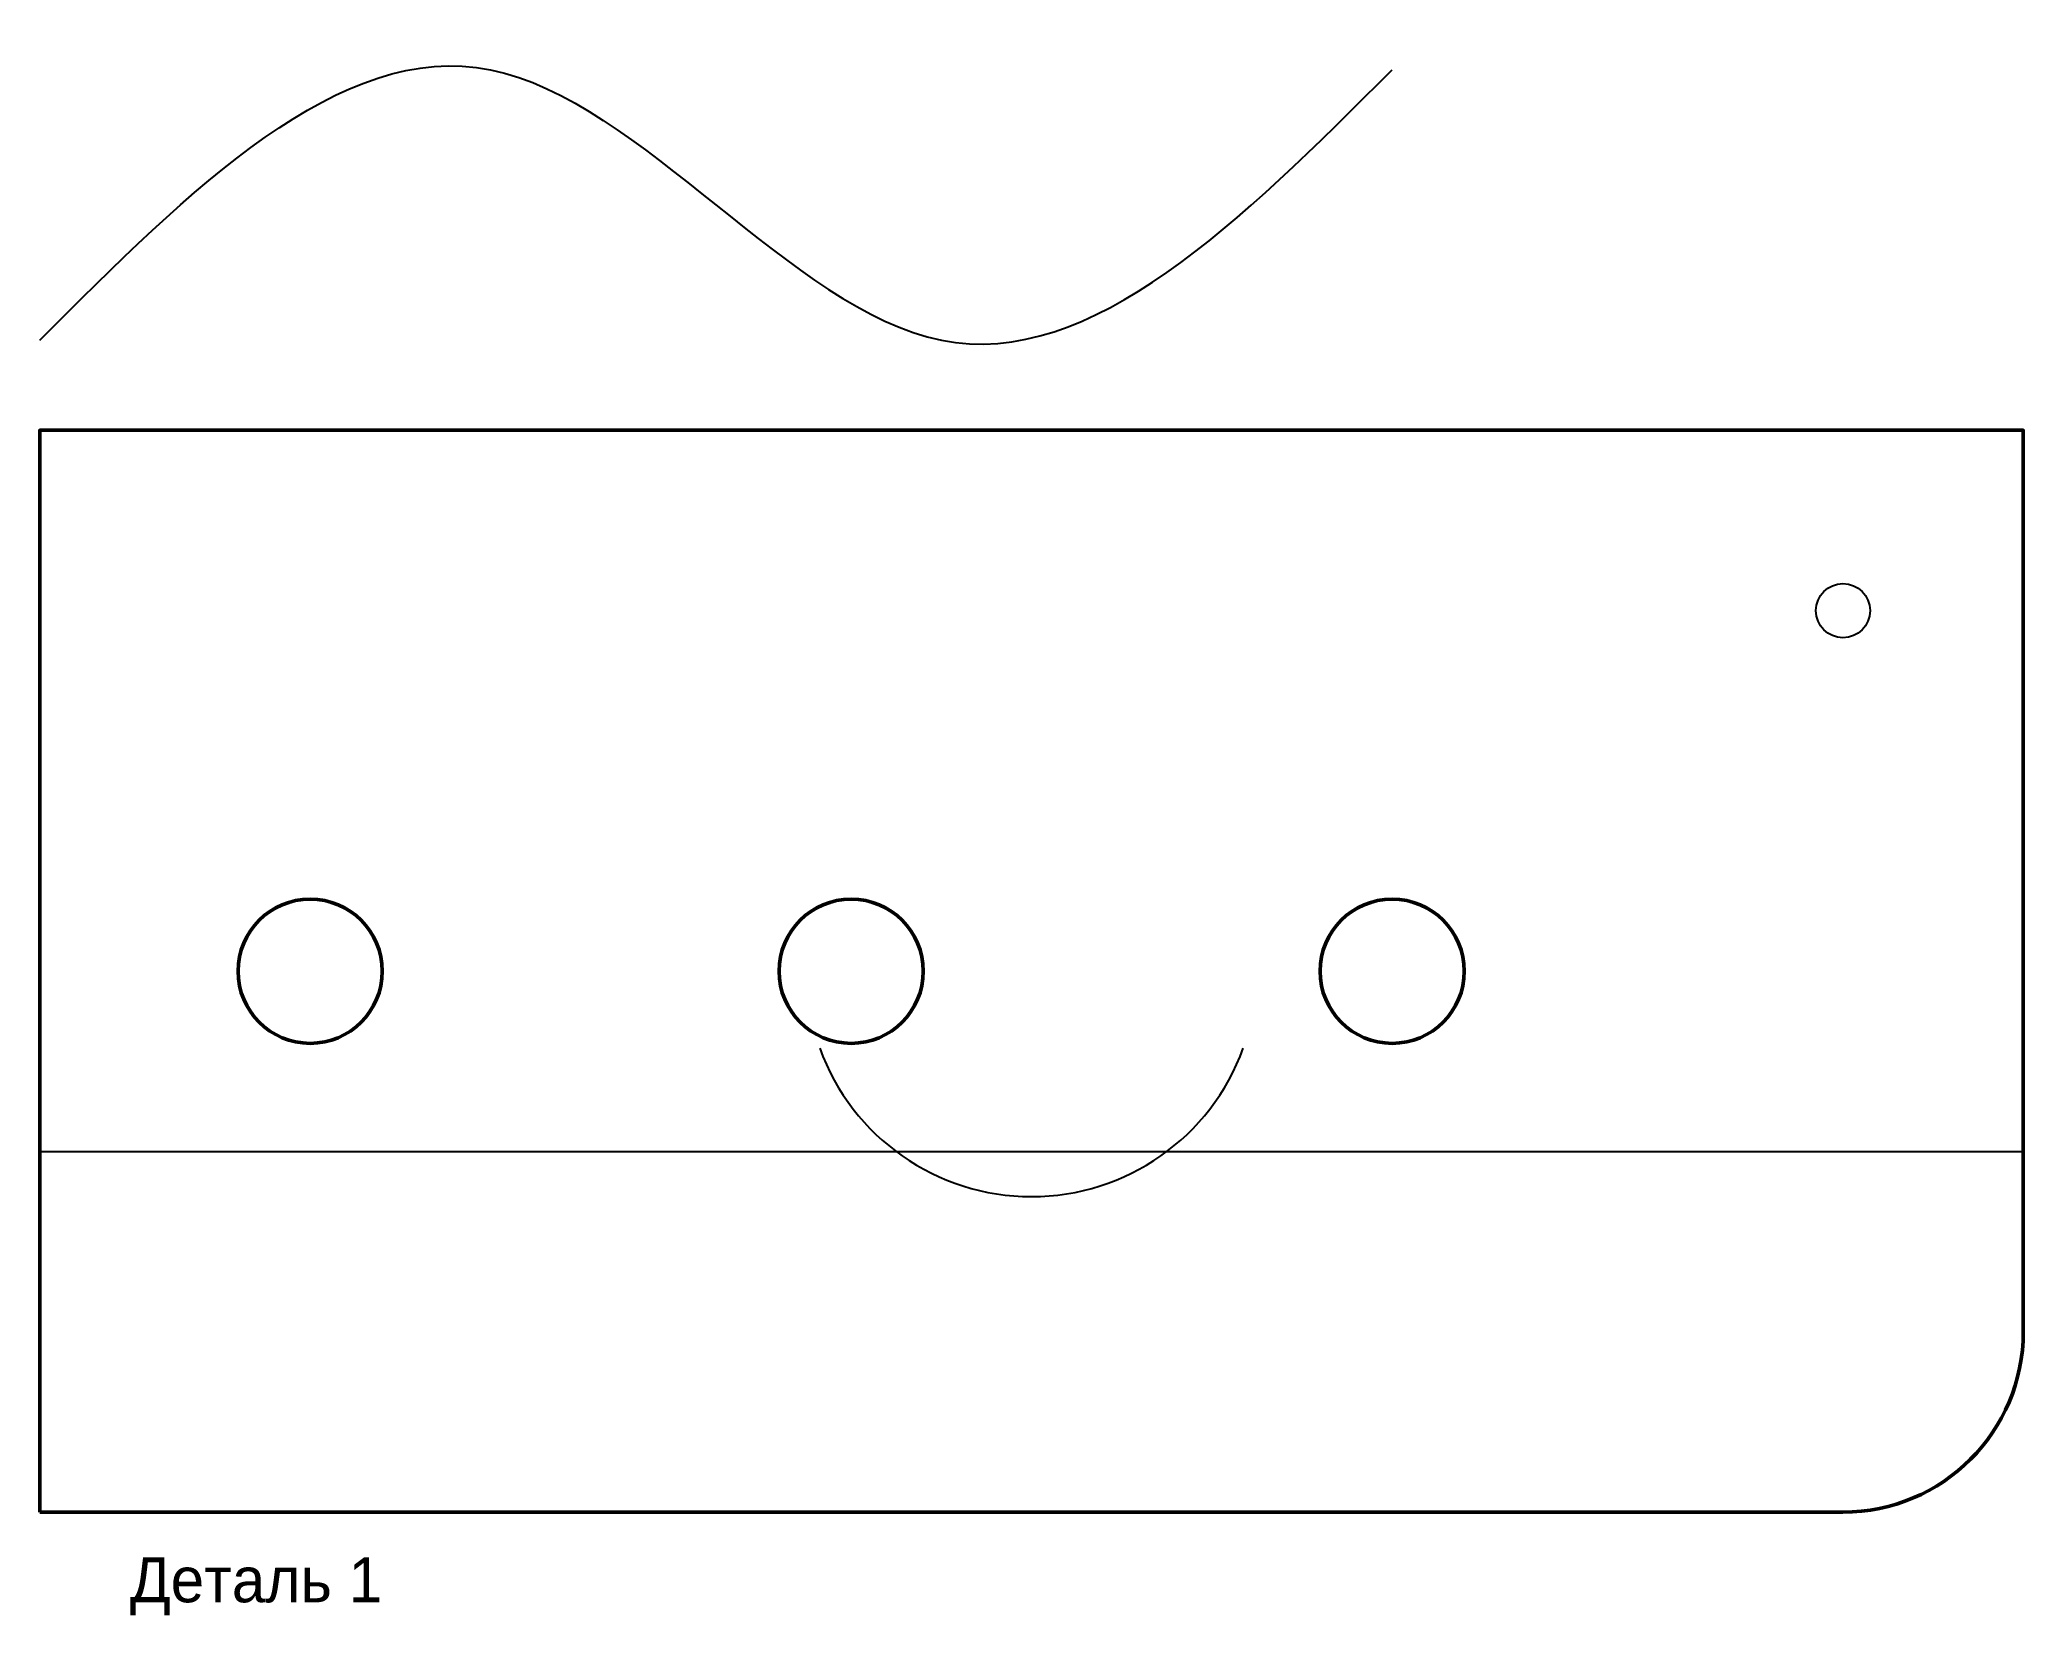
# Model space of a CAD drawing. Header units: metres. Extents: x 0 to 220, y -11 to 163.
import ezdxf

# ---------------------------------------------------------------- set-up
doc = ezdxf.new("R2010")
doc.units = ezdxf.units.M
doc.layers.add('Гибы', color=1, linetype='Continuous')
doc.layers.add('Контур', color=7, linetype='Continuous', lineweight=50)

# ---------------------------------------------------------------- blocks, each defined once
blk = doc.blocks.new('B1')
blk.add_circle((0, 0), 3)

msp = doc.modelspace()

# ---------------------------------------------------------------- linework, layer by layer
at = {"color": 4}
msp.add_arc((110, 60), 25, 200, 340, dxfattribs=at)
msp.add_spline([(0, 130), (50, 160), (100, 130), (150, 160)], degree=3)
at = {"layer": 'Гибы', "linetype": 'CONTINUOUS'}
msp.add_line((0, 40), (220, 40), dxfattribs=at)
at = {"layer": 'Контур'}
msp.add_lwpolyline([(0, 0), (200, 0, 0.4142), (220, 20), (220, 120), (0, 120)], format="xyb", close=True, dxfattribs=at)
for centre in [(30, 60), (90, 60), (150, 60)]:
    msp.add_circle(centre, 8, dxfattribs=at)

# ---------------------------------------------------------------- block references
msp.add_blockref('B1', (200, 100))

# ---------------------------------------------------------------- texts
msp.add_text('Деталь 1', height=5).set_placement((10, -10))

doc.saveas('drawing.dxf')
